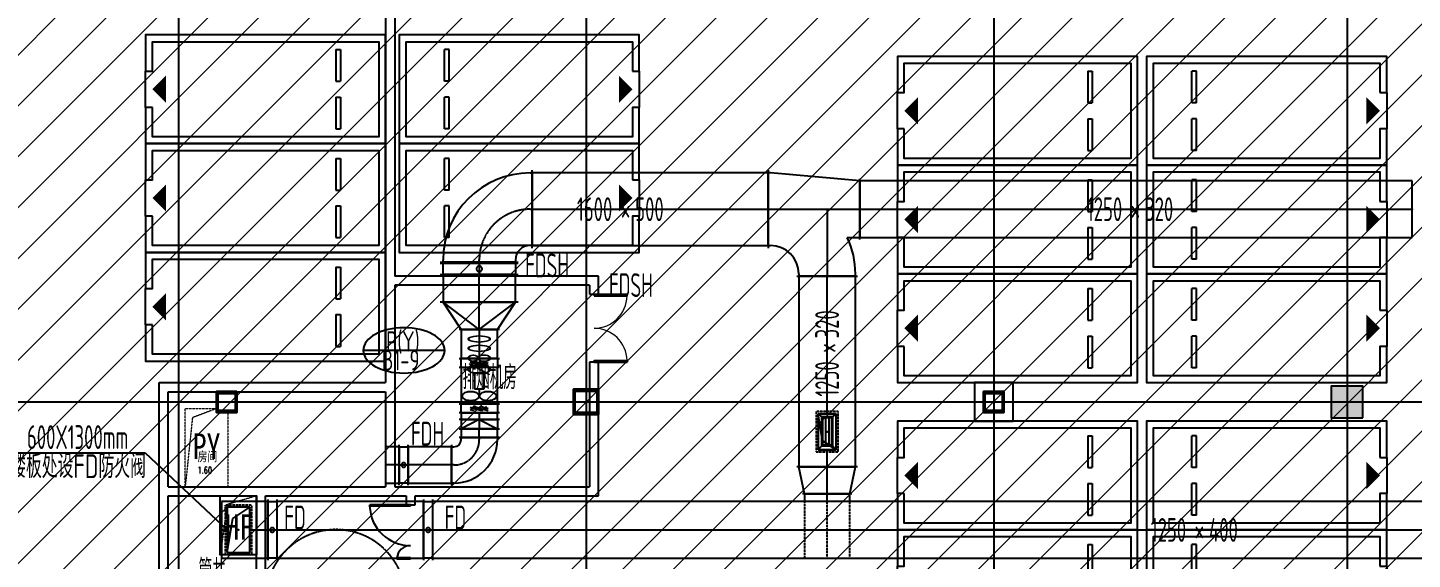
# Model space of a CAD drawing. Extents: x -20827274 to 1300756471, y -549375 to 3431892.
# Drawn here: x -34936 to -4369, y -340735 to -329002 of the extents above; entities that cross this region are included whole.
import ezdxf

# ---------------------------------------------------------------- set-up
doc = ezdxf.new("R2010")
doc.units = 0
doc.header["$LTSCALE"] = 10
for name, pattern in [('CENTER2', [1.125, 0.75, -0.125, 0.125, -0.125]), ('DASH', [0.35, 0.25, -0.1]), ('暖附图底图$0$DASH', [0.35, 0.25, -0.1]), ('暖附图底图$0$DOTE', [2.42, 2, -0.2, 0.02, -0.2])]:
    doc.linetypes.add(name, pattern=pattern)
for name, color, linetype in [('1-zs', 3, 'Continuous'), ('1-暖通标注', 4, 'Continuous'), ('1-标注暖通', 4, 'Continuous'), ('DUCT-加压送风中心线', 5, 'CENTER2'), ('DUCT-加压送风标注', 3, 'Continuous'), ('DUCT-加压送风法兰', 2, 'Continuous'), ('DUCT-加压送风管', 1, 'Continuous'), ('DUCT-加压送风管立管', 1, 'Continuous'), ('DUCT-加压送风管端线', 2, 'Continuous'), ('DUCT-加压送风阀门', 7, 'Continuous'), ('DUCT-排烟中心线', 5, 'CENTER2'), ('DUCT-排烟标注', 3, 'Continuous'), ('DUCT-排烟法兰', 4, 'Continuous'), ('DUCT-排烟管', 2, 'Continuous'), ('DUCT-排烟管立管', 2, 'Continuous'), ('DUCT-排烟管端线', 4, 'Continuous'), ('DUCT-排烟管设备', 7, 'Continuous'), ('DUCT-排烟阀门', 7, 'Continuous'), ('DUCT-排风风口', 7, 'Continuous'), ('H-暖通设备', 181, 'Continuous'), ('Hvac-Hide', 8, 'DASH'), ('PUB_HATCH', 8, 'Continuous'), ('暖附图底图$0$00-停车位', 8, 'Continuous'), ('暖附图底图$0$1-标注暖通', 8, 'Continuous'), ('暖附图底图$0$A-COLUMN', 8, 'Continuous'), ('暖附图底图$0$A-ROOM_NAME', 8, 'Continuous'), ('暖附图底图$0$A-WALL', 8, 'Continuous'), ('暖附图底图$0$DOOR_FIRE', 8, 'Continuous'), ('暖附图底图$0$DOTE', 8, 'Continuous'), ('暖附图底图$0$SPACE', 8, 'Continuous'), ('暖附图底图$0$STAIR', 8, 'Continuous')]:
    doc.layers.add(name, color=color, linetype=linetype)
for name, color, linetype, lineweight in [('F-非人防区', 105, 'Continuous', 15), ('暖附图底图$0$HOLE', 8, 'Continuous', 15), ('暖附图底图$0$钢柱', 8, 'Continuous', 35)]:
    doc.layers.add(name, color=color, linetype=linetype, lineweight=lineweight)
doc.styles.add('8B2_02', font='tssdeng.shx', dxfattribs={"width": 0.6, "bigfont": 'TSSDCHN.shx'})
doc.styles.add('暖附图底图$0$8B2_01', font='simhei.ttf', dxfattribs={"width": 0.8})
doc.styles.add('暖附图底图$0$8B2_02', font='tssdeng.shx', dxfattribs={"width": 0.6, "bigfont": 'TSSDCHN.shx'})
doc.styles.add('暖附图底图$0$_TCH_SPACE', font='SIMPLEX', dxfattribs={"height": 5, "bigfont": 'GBCBIG'})

# ---------------------------------------------------------------- blocks, each defined once
blk = doc.blocks.new('$轴流风机$00000011')
for p, q in [((-500, 500, 0), (-500, -500, 0)), ((500, 500, 0), (-500, 500, 0)), ((500, -500, 0), (500, 500, 0)), ((-339, 135, 0), (-339, -135, 0)), ((88, 135, 0), (-339, 135, 0)), ((88, -135, 0), (88, 135, 0)), ((88, 0, 0), (288, 0, 0)), ((-339, -135, 0), (88, -135, 0)), ((-500, -500, 0), (500, -500, 0))]:
    blk.add_line(p, q)
for centre, radius, start, end in [((462, 274, 0), 291, 153.0603, 168.1126), ((355, 329, 0), 170, 129.1821, 153.0603), ((288, 410, 0), 64.8, 90, 129.1821), ((288, 410, 0), 64.8, 50.8179, 90), ((222, 329, 0), 170, 26.9397, 50.8179), ((115, 274, 0), 291, 11.8874, 26.9397), ((633, 238, 0), 465, 168.1126, 180), ((633, 238, 0), 465, 180, 191.8874), ((462, 202, 0), 291, 191.8874, 206.9397), ((355, 148, 0), 170, 206.9397, 230.8179), ((288, 66, 0), 64.8, 230.8179, 270), ((288, 66, 0), 64.8, 270, 309.1821), ((222, 148, 0), 170, 309.1821, 333.0603), ((115, 202, 0), 291, 333.0603, 348.1126), ((-56, 238, 0), 465, 0, 11.8874), ((-56, 238, 0), 465, 348.1126, 0), ((633, -238, 0), 465, 168.1126, 180), ((633, -238, 0), 465, 180, 191.8874), ((462, -202, 0), 291, 153.0603, 168.1126), ((462, -274, 0), 291, 191.8874, 206.9397), ((355, -148, 0), 170, 129.1821, 153.0603), ((288, -66, 0), 64.8, 90, 129.1821), ((288, -66, 0), 64.8, 50.8179, 90), ((222, -148, 0), 170, 26.9397, 50.8179), ((115, -202, 0), 291, 11.8874, 26.9397), ((115, -274, 0), 291, 333.0603, 348.1126), ((-56, -238, 0), 465, 0, 11.8874), ((-56, -238, 0), 465, 348.1126, 0), ((355, -329, 0), 170, 206.9397, 230.8179), ((288, -410, 0), 64.8, 230.8179, 270), ((288, -410, 0), 64.8, 270, 309.1821), ((222, -329, 0), 170, 309.1821, 333.0603)]:
    blk.add_arc(centre, radius, start, end)
for p in [(-500, 0, 0), (500, 0, 0)]:
    blk.add_point(p)
blk = doc.blocks.new('$风口$00000108')
for p, q in [((-250, 135), (-190, 75)), ((-250, -135), (-250, 135)), ((200, 25), (-190, 25)), ((250, 135), (200, 75)), ((250, 135), (250, -135)), ((-250, -135), (-190, -75)), ((250, -135), (-250, -135)), ((200, -25), (-190, -25)), ((200, -75), (250, -135))]:
    blk.add_line(p, q)
at = {"linetype": 'Continuous'}
blk.add_line((250, 135), (-250, 135), dxfattribs=at)
at = {"lineweight": 40}
for p, q in [((-190, 75), (200, 75)), ((-190, -75), (-190, 75)), ((200, 75), (200, -75)), ((-190, -75), (200, -75))]:
    blk.add_line(p, q, dxfattribs=at)
blk = doc.blocks.new('暖附图底图$0$车位2400x5300')
at = {"layer": '暖附图底图$0$00-停车位', "color": 251}
for p, q in [((-875, -1000), (-175, -1000)), ((-875, -1100), (-875, -1000)), ((-875, -1100), (-175, -1100)), ((-175, -1100), (-175, -1000)), ((175, -1000), (875, -1000)), ((175, -1100), (175, -1000)), ((175, -1100), (875, -1100)), ((875, -1100), (875, -1000)), ((400, -5300), (-400, -5300))]:
    blk.add_line(p, q, dxfattribs=at)
blk.add_lwpolyline([(400, -5150), (400, -5300), (1200, -5300), (1200, 0), (-1200, 0), (-1200, -5300), (-400, -5300), (-400, -5150), (-1050, -5150), (-1050, -150), (1050, -150), (1050, -5150), (400, -5150)], dxfattribs=at)
blk.add_lwpolyline([(0, -5150, 0, 600, 0), (0, -4850, 600, 600, 0)], format="xyseb", dxfattribs=at)
blk = doc.blocks.new('暖附图底图$0$A$C00330F2E')
at = {"layer": '暖附图底图$0$A-COLUMN'}
for p, q in [((58875, -161900), (58025, -161900)), ((58025, -161900), (58025, -162750)), ((58875, -162750), (58875, -161900)), ((58025, -162750), (58875, -162750))]:
    blk.add_line(p, q, dxfattribs=at)
at = {"layer": '暖附图底图$0$钢柱', "color": 4, "lineweight": 35}
for points in [[(41738, -162100), (41288, -162100), (41288, -162550), (41738, -162550)], [(41708, -162520), (41318, -162520), (41318, -162130), (41708, -162130)], [(49725, -162050), (49175, -162050), (49175, -162600), (49725, -162600)], [(49695, -162570), (49205, -162570), (49205, -162080), (49695, -162080)], [(58675, -162100), (58225, -162100), (58225, -162550), (58675, -162550)], [(58645, -162520), (58255, -162520), (58255, -162130), (58645, -162130)]]:
    blk.add_lwpolyline(points, close=True, dxfattribs=at)
blk = doc.blocks.new('暖附图底图$0$$DorLib2D$00000225')
at = {"color": 0}
for p, q in [((0.475, -0.001), (0.475, 0.752)), ((0.475, 0.752), (0.5, 0.752)), ((0.5, -0.001), (0.5, 0.752)), ((-0.5, 0), (-0.5, 0.252)), ((-0.475, 0.252), (-0.5, 0.252)), ((-0.475, 0), (-0.475, 0.252)), ((-0.475, 0), (-0.5, 0)), ((0.475, -0.001), (0.5, -0.001))]:
    blk.add_line(p, q, dxfattribs=at)
for centre, radius, start, end in [((0.505, -0.002), 0.755, 92.2493, 179.7238), ((-0.501, 0.003), 0.251, 359.7899, 84.0974)]:
    blk.add_arc(centre, radius, start, end, dxfattribs=at)
blk = doc.blocks.new('_FZH')
blk.add_lwpolyline([(-0.5, -0.5), (0.5, -0.5), (0.5, 0.5), (-0.5, 0.5)], close=True)
at = {"layer": 'PUB_HATCH'}
blk.add_solid([(-0.5, -0.5), (0.5, -0.5), (-0.5, 0.5), (0.5, 0.5)], dxfattribs=at)
blk = doc.blocks.new('暖附图底图$0$$DorLib2D$00000002')
for p, q in [((-0.5, 0), (-0.5, 0.4875)), ((-0.475, 0.4875), (-0.5, 0.4875)), ((-0.475, 0), (-0.475, 0.4875)), ((0.475, 0), (0.475, 0.4875)), ((0.475, 0.4875), (0.5, 0.4875)), ((0.5, 0), (0.5, 0.4875)), ((-0.5, 0), (-0.475, 0)), ((0.5, 0), (0.475, 0))]:
    blk.add_line(p, q)
at = {"lineweight": 13}
for centre, start, end in [((-0.4875, 0), 0, 88.53072), ((0.4875, 0), 91.46928, 180)]:
    blk.add_arc(centre, 0.4875, start, end, dxfattribs=at)
blk = doc.blocks.new('暖附图底图$0$AFSFCS')
at = {"layer": '暖附图底图$0$A-WALL'}
for p, q in [((-26833.6, -328260.4), (-26833.6, -334485.4)), ((-27033.6, -328360.4), (-27033.6, -334585.4)), ((-27033.6, -334585.4), (-27033.6, -336835.4)), ((-22333.6, -334485.4), (-26833.6, -334485.4)), ((-26833.6, -334685.4), (-26833.6, -336935.4)), ((-22533.6, -334685.4), (-26833.6, -334685.4)), ((-22533.6, -334685.4), (-22533.6, -334885.4)), ((-22333.6, -334885.4), (-22333.6, -334485.4)), ((-22533.6, -334885.4), (-22333.6, -334885.4)), ((-22333.6, -336385.4), (-22533.6, -336385.4)), ((-22533.6, -336385.4), (-22533.6, -339135.4)), ((-22333.6, -339335.4), (-22333.6, -336385.4)), ((-32033.6, -336835.4), (-27033.6, -336835.4)), ((-32033.6, -339235.4), (-32033.6, -336835.4)), ((-31833.6, -337035.4), (-27033.6, -337035.4)), ((-31833.6, -339135.4), (-31833.6, -337035.4)), ((-27033.6, -337035.4), (-27033.6, -339135.4)), ((-26833.6, -336935.4), (-26833.6, -339135.4)), ((-32033.6, -341685.4), (-32033.6, -339235.4)), ((-31833.6, -339135.4), (-29783.6, -339135.4)), ((-29783.6, -339135.4), (-27033.6, -339135.4)), ((-26833.6, -339135.4), (-26483.6, -339135.4)), ((-26483.6, -339135.4), (-22533.6, -339135.4)), ((-31833.6, -339335.4), (-29883.6, -339335.4)), ((-31833.6, -341585.4), (-31833.6, -339335.4)), ((-29883.6, -341585.4), (-29883.6, -339335.4)), ((-29683.6, -339335.4), (-26933.6, -339335.4)), ((-29683.6, -341685.4), (-29683.6, -339335.4)), ((-26933.6, -339335.4), (-26583.6, -339335.4)), ((-26583.6, -339335.4), (-26583.6, -339535.4)), ((-26583.6, -339535.4), (-26383.6, -339535.4)), ((-26383.6, -339335.4), (-22333.6, -339335.4)), ((-26383.6, -339535.4), (-26383.6, -339335.4))]:
    blk.add_line(p, q, dxfattribs=at)
at = {"layer": '暖附图底图$0$DOTE', "color": 16, "linetype": '暖附图底图$0$DOTE', "ltscale": 1.5}
for p, q in [((-31608.6, -155629.3), (-31608.6, -385768.2)), ((-22608.6, -155629.3), (-22608.6, -385768.2)), ((-13608.6, -155629.3), (-13608.6, -385768.2)), ((-113117.3, -337260.4), (10791.4, -337260.4))]:
    blk.add_line(p, q, dxfattribs=at)
at = {"layer": '暖附图底图$0$DOTE', "color": 127, "linetype": '暖附图底图$0$DOTE', "ltscale": 1.5}
blk.add_line((-5808.6, -155629.3), (-5808.6, -385768.2), dxfattribs=at)
at = {"layer": '暖附图底图$0$HOLE', "linetype": '暖附图底图$0$DASH'}
for points in [[(-30520.2, -337485.4), (-30520.2, -339135.4), (-31458.6, -339135.4), (-31458.6, -337410.4), (-30770.6, -337410.4), (-30770.6, -337485.4), (-30520.2, -337485.4)], [(-30770.6, -337410.4), (-31299.1, -337609.5), (-31458.6, -339135.4)], [(-29883.6, -339335.4), (-30533.3, -339527.5), (-30683.6, -340635.4)]]:
    blk.add_lwpolyline(points, dxfattribs=at)
blk.add_lwpolyline([(-30683.6, -339335.4), (-29883.6, -339335.4), (-29883.6, -340635.4), (-30683.6, -340635.4)], close=True, dxfattribs=at)
at = {"layer": '暖附图底图$0$STAIR', "color": 9, "linetype": '暖附图底图$0$DASH'}
blk.add_arc((-28133.6, -341630.4), 1550, 0, 180, dxfattribs=at)
blk.add_blockref('暖附图底图$0$A$C00330F2E', (-72058.6, -174935.4))
at = {"layer": '暖附图底图$0$00-停车位'}
for p, rotation in [((-27033.6, -330360.4), 270), ((-26733.6, -330360.4), 90), ((-10433.6, -330835.4), 270), ((-10233.6, -330835.4), 90), ((-27033.6, -332760.4), 270), ((-26733.6, -332760.4), 90), ((-10433.6, -333235.4), 270), ((-10233.6, -333235.4), 90), ((-27033.6, -335160.4), 270), ((-10433.6, -335635.4), 270), ((-10233.6, -335635.4), 90), ((-10433.6, -338885.4), 270), ((-10233.6, -338885.4), 90), ((-10433.6, -341285.4), 270), ((-10233.6, -341285.4), 90)]:
    blk.add_blockref('暖附图底图$0$车位2400x5300', p, dxfattribs=dict(at, rotation=rotation))
at = {"layer": '暖附图底图$0$A-COLUMN', "xscale": 700, "yscale": 700, "zscale": 700, "rotation": 90}
blk.add_blockref('_FZH', (-5808.6, -337260.4), dxfattribs=at)
at = {"layer": '暖附图底图$0$DOOR_FIRE', "zscale": 200}
for name, p, xscale, yscale, rotation in [('暖附图底图$0$$DorLib2D$00000002', (-22433.6, -335635.4), -1500, -1500, 89.99999998291771), ('暖附图底图$0$$DorLib2D$00000225', (-26483.6, -340135.4), 1200, 1200, 90)]:
    blk.add_blockref(name, p, dxfattribs=dict(at, xscale=xscale, yscale=yscale, rotation=rotation))
at = {"layer": '暖附图底图$0$A-ROOM_NAME', "style": '暖附图底图$0$8B2_02', "width": 0.6}
for s, p in [('排烟机房', (-25333.7, -336982.2)), ('管井', (-31163.5, -341258.2))]:
    blk.add_text(s, height=525, dxfattribs=at).set_placement(p)
at = {"layer": '暖附图底图$0$A-ROOM_NAME', "color": 1, "style": '暖附图底图$0$8B2_01', "width": 0.8}
for s, p in [('PY', (-31292.9, -338518)), ('HF', (-30574, -340302.8))]:
    blk.add_text(s, height=563.29, dxfattribs=at).set_placement(p)
at = {"layer": '暖附图底图$0$SPACE', "style": '暖附图底图$0$_TCH_SPACE'}
blk.add_text('房间', height=241.13, dxfattribs=at).set_placement((-31186.1, -338595))
at = {"layer": '暖附图底图$0$SPACE', "style": '暖附图底图$0$_TCH_SPACE', "width": 0.705882}
blk.add_text('1.60', height=148.75, dxfattribs=at).set_placement((-31183.2, -338844.4))
blk = doc.blocks.new('暖附图底图')
at = {"layer": '暖附图底图$0$1-标注暖通', "linetype": '暖附图底图$0$DASH'}
blk.add_blockref('暖附图底图$0$AFSFCS', (500000, 0), dxfattribs=at)

msp = doc.modelspace()

# ---------------------------------------------------------------- hatches: boundary and pattern name
at = {"layer": 'F-非人防区'}
h = msp.add_hatch(dxfattribs=at)
h.set_pattern_fill('ANSI31', color=8, scale=500)
h.set_pattern_definition([(45, (-67108.6, 126739.6), (-561.266, 561.266), [])])
edge = h.paths.add_edge_path()
edge.add_line((26041.4, -160910.4), (26041.4, -174910.4))
edge.add_line((26041.4, -174910.4), (44466.4, -174910.4))
edge.add_line((44466.4, -174910.4), (44466.4, -230535.4))
edge.add_line((44466.4, -230535.4), (29591.4, -230535.4))
edge.add_line((29591.4, -230535.4), (29591.4, -228585.4))
edge.add_line((29591.4, -228585.4), (32466.4, -228585.4))
edge.add_line((32466.4, -228585.4), (32466.4, -223185.4))
edge.add_line((32466.4, -223185.4), (6116.4, -223185.4))
edge.add_line((6116.4, -223185.4), (6116.4, -236210.4))
edge.add_line((6116.4, -236210.4), (5916.4, -236210.4))
edge.add_line((5916.4, -236210.4), (5921.1, -289912.2))
edge.add_line((5921.1, -289912.2), (35191.4, -289912.2))
edge.add_line((35191.4, -289912.2), (35191.4, -296310.4))
edge.add_line((35191.4, -296310.4), (35041.4, -296310.4))
edge.add_line((35041.4, -296310.4), (35041.4, -296910.4))
edge.add_line((35041.4, -296910.4), (35641.4, -296910.4))
edge.add_line((35641.4, -296910.4), (44736.4, -305099.6))
edge.add_line((44736.4, -305099.6), (22456.5, -329844))
edge.add_line((22456.5, -329844), (22456.5, -340006.4))
edge.add_line((22456.5, -340006.4), (-13248.1, -379660.4))
edge.add_line((-13248.1, -379660.4), (-90108.6, -379660.4))
edge.add_line((-90108.6, -379660.4), (-90108.6, -373660.4))
edge.add_line((-90108.6, -373660.4), (-91358.6, -373660.4))
edge.add_arc((-91358.6, -361660.4), 12000, 180, 270, ccw=False)
edge.add_line((-103358.6, -361660.4), (-103358.6, -333450.4))
edge.add_line((-103358.6, -333450.4), (-95358.6, -333436.6))
edge.add_line((-95358.6, -333436.6), (-95358.6, -160610.4))
edge.add_line((-95358.6, -160610.4), (-86333.4, -160610.4))
edge.add_line((-86333.4, -160610.4), (-86333.6, -149790))
edge.add_line((-86333.6, -149790), (-73433.4, -149790))
edge.add_line((-73433.4, -149790), (-73433.4, -160610.4))
edge.add_line((-73433.4, -160610.4), (26041.4, -160910.4))

# ---------------------------------------------------------------- linework, layer by layer
at = {"layer": '1-暖通标注'}
msp.add_line((-32343, -338387), (-30533.6, -340087.1, 6000), dxfattribs=at)
msp.add_lwpolyline([(-30683.6, -339335.4), (-29883.6, -339335.4), (-29883.6, -340635.4), (-30683.6, -340635.4)], close=True, dxfattribs=at)
at = {"layer": '1-标注暖通'}
msp.add_line((-36580.3, -338387), (-32343, -338387), dxfattribs=at)
at = {"layer": 'DUCT-加压送风中心线'}
for p, q in [((-30655.2, -340087.1), (-30563.6, -340087.1)), ((-30003.6, -340087.1), (-29637.8, -340087.1)), ((-29437.4, -340087.1), (-26196.1, -340087.1)), ((-25995.7, -340087.1), (7651.1, -340087.1))]:
    msp.add_line(p, q, dxfattribs=at)
at = {"layer": 'DUCT-加压送风法兰'}
for p, q in [((-29637.7, -339417.1), (-29637.7, -340757.1)), ((-29437.5, -339417.1), (-29437.5, -340757.1)), ((-26196, -339417.1), (-26196, -340757.1)), ((-25995.8, -339417.1), (-25995.8, -340757.1))]:
    msp.add_line(p, q, dxfattribs=at)
at = {"layer": 'DUCT-加压送风法兰', "color": 18, "true_color": 0x000000}
for p in [(-30283.6, -340087.1, -0.1), (-30283.6, -340087.1, 0.1), (-29637.8, -340087.1, 1000), (-29637.6, -340087.1, 1000), (-29437.6, -340087.1, 1000), (-29437.4, -340087.1, 1000), (-26196.1, -340087.1, 1000), (-26195.9, -340087.1, 1000), (-25995.9, -340087.1, 1000), (-25995.7, -340087.1, 1000)]:
    msp.add_point(p, dxfattribs=at)
at = {"layer": 'DUCT-加压送风管'}
for p, q in [((-29637.8, -339462.1), (-30655.2, -339462.1)), ((-30655.2, -339462.1), (-30655.2, -340712.1)), ((-29637.8, -340712.1), (-29637.8, -339462.1)), ((-29637.6, -339462.1), (-29437.6, -339462.1)), ((-26196.1, -339462.1), (-29437.4, -339462.1)), ((-29437.4, -339462.1), (-29437.4, -340712.1)), ((-26196.1, -340712.1), (-26196.1, -339462.1)), ((-26195.9, -339462.1), (-25995.9, -339462.1)), ((7651.1, -339462.1), (-25995.7, -339462.1)), ((-25995.7, -339462.1), (-25995.7, -340712.1)), ((-30655.2, -340712.1), (-29637.8, -340712.1)), ((-29437.6, -340712.1), (-29637.6, -340712.1)), ((-29437.4, -340712.1), (-26196.1, -340712.1)), ((-25995.9, -340712.1), (-26195.9, -340712.1)), ((-25995.7, -340712.1), (7651.1, -340712.1))]:
    msp.add_line(p, q, dxfattribs=at)
at = {"layer": 'DUCT-加压送风管立管'}
for p, q in [((-30033.6, -339587.1), (-30533.6, -339587.1)), ((-30533.6, -339587.1), (-30533.6, -340587.1)), ((-30033.6, -340587.1), (-30033.6, -339587.1)), ((-30533.6, -340587.1), (-30033.6, -340587.1))]:
    msp.add_line(p, q, dxfattribs=at)
at = {"layer": 'DUCT-加压送风管端线'}
for p, q in [((-30408.6, -339837.1), (-30033.6, -339587.1)), ((-29637.6, -339462.1), (-29637.6, -340712.1)), ((-29437.6, -339462.1), (-29437.6, -340712.1)), ((-26195.9, -339462.1), (-26195.9, -340712.1)), ((-25995.9, -339462.1), (-25995.9, -340712.1)), ((-30533.6, -340587.1), (-30408.6, -339837.1))]:
    msp.add_line(p, q, dxfattribs=at)
at = {"layer": 'DUCT-加压送风阀门'}
for p, q in [((-29625.1, -340087.1), (-29450.1, -340087.1)), ((-29587.2, -340080.8), (-29587.6, -340087.1)), ((-29587.6, -340087.1), (-29587.2, -340093.4)), ((-29586, -340074.7), (-29587.2, -340080.8)), ((-29587.2, -340093.4), (-29586, -340099.5)), ((-29584.1, -340068.7), (-29586, -340074.7)), ((-29586, -340099.5), (-29584.1, -340105.5)), ((-29581.4, -340063), (-29584.1, -340068.7)), ((-29584.1, -340105.5), (-29581.4, -340111.2)), ((-29578, -340057.7), (-29581.4, -340063)), ((-29581.4, -340111.2), (-29578, -340116.5)), ((-29574, -340052.9), (-29578, -340057.7)), ((-29578, -340116.5), (-29574, -340121.3)), ((-29569.4, -340048.6), (-29574, -340052.9)), ((-29574, -340121.3), (-29569.4, -340125.6)), ((-29564.4, -340044.9), (-29569.4, -340048.6)), ((-29569.4, -340125.6), (-29564.4, -340129.3)), ((-29558.9, -340041.9), (-29564.4, -340044.9)), ((-29564.4, -340129.3), (-29558.9, -340132.3)), ((-29553, -340039.6), (-29558.9, -340041.9)), ((-29558.9, -340132.3), (-29553, -340134.7)), ((-29546.9, -340038), (-29553, -340039.6)), ((-29553, -340134.7), (-29546.9, -340136.2)), ((-29540.7, -340037.2), (-29546.9, -340038)), ((-29546.9, -340136.2), (-29540.7, -340137)), ((-29534.4, -340037.2), (-29540.7, -340037.2)), ((-29540.7, -340137), (-29534.4, -340137)), ((-29528.2, -340038), (-29534.4, -340037.2)), ((-29534.4, -340137), (-29528.2, -340136.2)), ((-29522.1, -340039.6), (-29528.2, -340038)), ((-29528.2, -340136.2), (-29522.1, -340134.7)), ((-29516.3, -340041.9), (-29522.1, -340039.6)), ((-29522.1, -340134.7), (-29516.3, -340132.3)), ((-29510.8, -340044.9), (-29516.3, -340041.9)), ((-29516.3, -340132.3), (-29510.8, -340129.3)), ((-29505.7, -340048.6), (-29510.8, -340044.9)), ((-29510.8, -340129.3), (-29505.7, -340125.6)), ((-29501.1, -340052.9), (-29505.7, -340048.6)), ((-29505.7, -340125.6), (-29501.1, -340121.3)), ((-29497.1, -340057.7), (-29501.1, -340052.9)), ((-29501.1, -340121.3), (-29497.1, -340116.5)), ((-29493.8, -340063), (-29497.1, -340057.7)), ((-29497.1, -340116.5), (-29493.8, -340111.2)), ((-29491.1, -340068.7), (-29493.8, -340063)), ((-29493.8, -340111.2), (-29491.1, -340105.5)), ((-29489.1, -340074.7), (-29491.1, -340068.7)), ((-29491.1, -340105.5), (-29489.1, -340099.5)), ((-29488, -340080.8), (-29489.1, -340074.7)), ((-29489.1, -340099.5), (-29488, -340093.4)), ((-29487.6, -340087.1), (-29488, -340080.8)), ((-29488, -340093.4), (-29487.6, -340087.1)), ((-26183.4, -340087.1), (-26008.4, -340087.1)), ((-26145.5, -340080.8), (-26145.9, -340087.1)), ((-26145.9, -340087.1), (-26145.5, -340093.4)), ((-26144.3, -340074.7), (-26145.5, -340080.8)), ((-26145.5, -340093.4), (-26144.3, -340099.5)), ((-26142.4, -340068.7), (-26144.3, -340074.7)), ((-26144.3, -340099.5), (-26142.4, -340105.5)), ((-26139.7, -340063), (-26142.4, -340068.7)), ((-26142.4, -340105.5), (-26139.7, -340111.2)), ((-26136.3, -340057.7), (-26139.7, -340063)), ((-26139.7, -340111.2), (-26136.3, -340116.5)), ((-26132.3, -340052.9), (-26136.3, -340057.7)), ((-26136.3, -340116.5), (-26132.3, -340121.3)), ((-26127.8, -340048.6), (-26132.3, -340052.9)), ((-26132.3, -340121.3), (-26127.8, -340125.6)), ((-26122.7, -340044.9), (-26127.8, -340048.6)), ((-26127.8, -340125.6), (-26122.7, -340129.3)), ((-26117.2, -340041.9), (-26122.7, -340044.9)), ((-26122.7, -340129.3), (-26117.2, -340132.3)), ((-26111.3, -340039.6), (-26117.2, -340041.9)), ((-26117.2, -340132.3), (-26111.3, -340134.7)), ((-26105.2, -340038), (-26111.3, -340039.6)), ((-26111.3, -340134.7), (-26105.2, -340136.2)), ((-26099, -340037.2), (-26105.2, -340038)), ((-26105.2, -340136.2), (-26099, -340137)), ((-26092.7, -340037.2), (-26099, -340037.2)), ((-26099, -340137), (-26092.7, -340137)), ((-26086.5, -340038), (-26092.7, -340037.2)), ((-26092.7, -340137), (-26086.5, -340136.2)), ((-26080.4, -340039.6), (-26086.5, -340038)), ((-26086.5, -340136.2), (-26080.4, -340134.7)), ((-26074.6, -340041.9), (-26080.4, -340039.6)), ((-26080.4, -340134.7), (-26074.6, -340132.3)), ((-26069.1, -340044.9), (-26074.6, -340041.9)), ((-26074.6, -340132.3), (-26069.1, -340129.3)), ((-26064, -340048.6), (-26069.1, -340044.9)), ((-26069.1, -340129.3), (-26064, -340125.6)), ((-26059.4, -340052.9), (-26064, -340048.6)), ((-26064, -340125.6), (-26059.4, -340121.3)), ((-26055.4, -340057.7), (-26059.4, -340052.9)), ((-26059.4, -340121.3), (-26055.4, -340116.5)), ((-26052.1, -340063), (-26055.4, -340057.7)), ((-26055.4, -340116.5), (-26052.1, -340111.2)), ((-26049.4, -340068.7), (-26052.1, -340063)), ((-26052.1, -340111.2), (-26049.4, -340105.5)), ((-26047.5, -340074.7), (-26049.4, -340068.7)), ((-26049.4, -340105.5), (-26047.5, -340099.5)), ((-26046.3, -340080.8), (-26047.5, -340074.7)), ((-26047.5, -340099.5), (-26046.3, -340093.4)), ((-26045.9, -340087.1), (-26046.3, -340080.8)), ((-26046.3, -340093.4), (-26045.9, -340087.1))]:
    msp.add_line(p, q, dxfattribs=at)
at = {"layer": 'DUCT-排烟中心线'}
for p, q in [((-23846.9, -333008.5), (-23796.9, -333008.5)), ((-23796.7, -333008.5), (-18588.3, -333008.5)), ((-18588.1, -333008.5), (-17288.1, -333008.5)), ((-17288.1, -333008.5), (-16563.1, -333008.5)), ((-17288.1, -333008.5), (-17288.1, -334483.5)), ((-16562.9, -333008.5), (-4369.1, -333008.5)), ((-24966.9, -334178.5), (-24966.9, -334128.5)), ((-24966.9, -334199.7), (-24966.9, -334178.7)), ((-24966.9, -335059.4), (-24966.9, -334450.1)), ((-17288.1, -337491.6), (-17288.1, -334483.7)), ((-24966.9, -335659.6), (-24966.9, -335059.6)), ((-24966.9, -335659.8), (-24966.9, -336301.4)), ((-24966.9, -336301.6), (-24966.9, -336301.8)), ((-24966.9, -337502.4), (-24966.9, -337502.2)), ((-24966.9, -337502.6), (-24966.9, -337652.8)), ((-24966.9, -337653), (-24966.9, -337853)), ((-24966.9, -338043.7), (-24966.9, -337853.2)), ((-24966.9, -338043.9), (-24966.9, -338093.9)), ((-17288.1, -338693.6), (-17288.1, -338351.6)), ((-26736.4, -338653.9), (-27033.6, -338653.9)), ((-25577.1, -338653.9), (-26536, -338653.9)), ((-25526.9, -338653.9), (-25576.9, -338653.9)), ((-17288.1, -339293.8), (-17288.1, -338693.8)), ((-17288.1, -339432.1), (-17288.1, -339294))]:
    msp.add_line(p, q, dxfattribs=at)
for centre, radius, start, end in [((-23846.9, -334128.5), 1120, 90, 180), ((-25526.9, -338093.9), 560, 270, 0)]:
    msp.add_arc(centre, radius, start, end, dxfattribs=at)
at = {"layer": 'DUCT-排烟法兰'}
for p, q in [((-23796.8, -333868.5), (-23796.8, -332148.5)), ((-18588.2, -332148.5), (-18588.2, -333868.5)), ((-16563, -333678.5), (-16563, -332338.5)), ((-25826.9, -334178.6), (-24106.9, -334178.6)), ((-25826.9, -334199.8), (-24106.9, -334199.8)), ((-25826.9, -334450), (-24106.9, -334450)), ((-17958.1, -334483.6), (-16618.1, -334483.6)), ((-24106.9, -335059.5), (-25826.9, -335059.5)), ((-24521.9, -335659.7), (-25411.9, -335659.7)), ((-25411.9, -336301.5), (-24521.9, -336301.5)), ((-24521.9, -336501.9), (-25411.9, -336501.9)), ((-25411.9, -337302.1), (-24521.9, -337302.1)), ((-24521.9, -337502.5), (-25411.9, -337502.5)), ((-24521.9, -337652.9), (-25411.9, -337652.9)), ((-25411.9, -337853.1), (-24521.9, -337853.1)), ((-24521.9, -338043.8), (-25411.9, -338043.8)), ((-26736.3, -339098.9), (-26736.3, -338208.9)), ((-26536.1, -339098.9), (-26536.1, -338208.9)), ((-25577, -338208.9), (-25577, -339098.9)), ((-16618.1, -338693.7), (-17958.1, -338693.7)), ((-16743.1, -339293.9), (-17833.1, -339293.9))]:
    msp.add_line(p, q, dxfattribs=at)
at = {"layer": 'DUCT-排烟法兰', "color": 18, "true_color": 0x000000}
for p in [(-23796.9, -333008.5, 500), (-23796.7, -333008.5, 500), (-18588.3, -333008.5, 500), (-18588.1, -333008.5, 500), (-16563.1, -333008.5, 500), (-16562.9, -333008.5, 500), (-4369.1, -333008.5, 500), (-24966.9, -334178.5, 500), (-24966.9, -334178.7, 500), (-24966.9, -334199.7, 500), (-24966.9, -334199.9, 500), (-24966.9, -334449.9, 500), (-24966.9, -334450.1, 500), (-17288.1, -334483.5, 500), (-17288.1, -334483.7, 500), (-24966.9, -335059.4, 500), (-24966.9, -335059.6, 500), (-24966.9, -335659.6, 500), (-24966.9, -335659.8, 500), (-24966.9, -336301.4, 500), (-24966.9, -336301.6, 500), (-24966.9, -336501.8, 500), (-24966.9, -336502, 500), (-24966.9, -337302, 500), (-24966.9, -337302.2, 500), (-24966.9, -337502.4, 500), (-24966.9, -337502.6, 500), (-24966.9, -337652.8, 500), (-24966.9, -337653, 500), (-24966.9, -337853, 500), (-24966.9, -337853.2, 500), (-24966.9, -338043.7, 500), (-24966.9, -338043.9, 500), (-17288.1, -337921.6, -0.1), (-17288.1, -337921.6, 0.1), (-26736.4, -338653.9, 500), (-26736.2, -338653.9, 500), (-26536.2, -338653.9, 500), (-26536, -338653.9, 500), (-25577.1, -338653.9, 500), (-25576.9, -338653.9, 500), (-17288.1, -338693.6, 500), (-17288.1, -338693.8, 500), (-17288.1, -339293.8, 500), (-17288.1, -339294, 500)]:
    msp.add_point(p, dxfattribs=at)
at = {"layer": 'DUCT-排烟管'}
for p, q in [((-23846.9, -332208.5), (-23796.9, -332208.5)), ((-18588.3, -332208.5), (-23796.7, -332208.5)), ((-23796.7, -332208.5), (-23796.7, -333808.5)), ((-18588.3, -333808.5), (-18588.3, -332208.5)), ((-18538.1, -332208.5), (-18588.1, -332208.5)), ((-16563.1, -332383.5), (-18538.1, -332208.5)), ((-4369.1, -332383.5), (-16562.9, -332383.5)), ((-16562.9, -332383.5), (-16562.9, -333633.5)), ((-4369.1, -333633.5), (-4369.1, -332383.5)), ((-16842.3, -333633.5), (-16563.1, -333633.5)), ((-16562.9, -333633.5), (-4369.1, -333633.5)), ((-23796.9, -333808.5), (-23846.9, -333808.5)), ((-23796.7, -333808.5), (-18588.3, -333808.5)), ((-18588.1, -333808.5), (-18538.1, -333808.5)), ((-25766.9, -334178.5), (-25766.9, -334128.5)), ((-24166.9, -334178.7), (-25766.9, -334178.7)), ((-25766.9, -334178.7), (-25766.9, -334199.7)), ((-25766.9, -334199.7), (-24166.9, -334199.7)), ((-25766.9, -334449.9), (-25766.9, -334199.9)), ((-24166.9, -334128.5), (-24166.9, -334178.5)), ((-24166.9, -334199.7), (-24166.9, -334178.7)), ((-24166.9, -334199.9), (-24166.9, -334449.9)), ((-24166.9, -334450.1), (-25766.9, -334450.1)), ((-25766.9, -334450.1), (-25766.9, -335059.4)), ((-24166.9, -335059.4), (-24166.9, -334450.1)), ((-17913.1, -334433.5), (-17913.1, -334483.5)), ((-16663.1, -334483.7), (-17913.1, -334483.7)), ((-17913.1, -334483.7), (-17913.1, -338693.6)), ((-16663.1, -334483.5), (-16663.1, -334433.5)), ((-16663.1, -338693.6), (-16663.1, -334483.7)), ((-25766.9, -335059.4), (-24166.9, -335059.4)), ((-25366.9, -335659.6), (-25766.9, -335059.6)), ((-24966.9, -335659.6), (-25766.9, -335059.6)), ((-24966.9, -335659.6), (-24166.9, -335059.6)), ((-24566.9, -335659.6), (-24166.9, -335059.6)), ((-25366.9, -335659.8), (-25366.9, -336301.4)), ((-24566.9, -335659.8), (-25366.9, -335659.8)), ((-24566.9, -336301.4), (-24566.9, -335659.8)), ((-25366.9, -336301.4), (-24566.9, -336301.4)), ((-25366.9, -336301.6), (-25366.9, -336301.8)), ((-25366.9, -336501.8), (-25366.9, -336301.8)), ((-24566.9, -336301.6), (-24566.9, -336301.8)), ((-24566.9, -336301.8), (-24566.9, -336501.8)), ((-25366.9, -337502.2), (-25366.9, -337302.2)), ((-24566.9, -337302.2), (-24566.9, -337502.2)), ((-25366.9, -337502.4), (-25366.9, -337502.2)), ((-25366.9, -337502.6), (-25366.9, -337652.8)), ((-24566.9, -337502.6), (-25366.9, -337502.6)), ((-25366.9, -337652.8), (-24566.9, -337652.8)), ((-25366.9, -337653), (-25366.9, -337853)), ((-24966.9, -337653), (-25366.9, -337853)), ((-24966.9, -337653), (-24566.9, -337853)), ((-24566.9, -337502.4), (-24566.9, -337502.2)), ((-24566.9, -337652.8), (-24566.9, -337502.6)), ((-24566.9, -337653), (-24566.9, -337853)), ((-24566.9, -337853.2), (-25366.9, -337853.2)), ((-25366.9, -337853.2), (-25366.9, -338043.7)), ((-25366.9, -338043.7), (-24566.9, -338043.7)), ((-25366.9, -338093.9), (-25366.9, -338043.9)), ((-24566.9, -338043.7), (-24566.9, -337853.2)), ((-24566.9, -338043.9), (-24566.9, -338093.9)), ((-26736.4, -338253.9), (-27033.6, -338253.9)), ((-27033.6, -338253.9), (-27033.6, -339053.9)), ((-26736.4, -339053.9), (-26736.4, -338253.9)), ((-26736.2, -338253.9), (-26536.2, -338253.9)), ((-25577.1, -338253.9), (-26536, -338253.9)), ((-26536, -338253.9), (-26536, -339053.9)), ((-25577.1, -339053.9), (-25577.1, -338253.9)), ((-25576.9, -338253.9), (-25526.9, -338253.9)), ((-17913.1, -338693.6), (-16663.1, -338693.6)), ((-17788.1, -339293.8), (-17913.1, -338693.8)), ((-16788.1, -339293.8), (-16663.1, -338693.8)), ((-27033.6, -339053.9), (-26736.4, -339053.9)), ((-26536.2, -339053.9), (-26736.2, -339053.9)), ((-26536, -339053.9), (-25577.1, -339053.9)), ((-25526.9, -339053.9), (-25576.9, -339053.9)), ((-16788.1, -339294), (-17788.1, -339294)), ((-17788.1, -339294), (-17788.1, -339432.1)), ((-16788.1, -339432.1), (-16788.1, -339294))]:
    msp.add_line(p, q, dxfattribs=at)
for centre, radius, start, end in [((-23846.9, -334128.5), 1920, 90, 180), ((-18538.1, -334433.5), 1875, 360, 25.2562), ((-23846.9, -334128.5), 320, 90, 180), ((-18538.1, -334433.5), 625, 0, 90), ((-25526.9, -338093.9), 960, 270, 360), ((-25526.9, -338093.9), 160, 270, 0)]:
    msp.add_arc(centre, radius, start, end, dxfattribs=at)
at = {"layer": 'DUCT-排烟管', "color": 18, "true_color": 0x000000}
for p in [(-23796.9, -333008.5, 500), (-18588.1, -333008.5, 500), (-16563.1, -333008.5, 500), (-24966.9, -334178.5, 500), (-17288.1, -334483.5, 500), (-24966.9, -335059.6, 500), (-24966.9, -335659.6, 500), (-24966.9, -336301.6, 500), (-24966.9, -336301.8, 500), (-24966.9, -337502.2, 500), (-24966.9, -337502.4, 500), (-24966.9, -337653, 500), (-24966.9, -337853, 500), (-24966.9, -338043.9, 500), (-25576.9, -338653.9, 500), (-17288.1, -338693.8, 500), (-17288.1, -339293.8, 500)]:
    msp.add_point(p, dxfattribs=at)
at = {"layer": 'DUCT-排烟管立管'}
for p, q in [((-17088.1, -337521.6), (-17488.1, -337521.6)), ((-17488.1, -337521.6), (-17488.1, -338321.6)), ((-17088.1, -338321.6), (-17088.1, -337521.6)), ((-17488.1, -338321.6), (-17088.1, -338321.6))]:
    msp.add_line(p, q, dxfattribs=at)
at = {"layer": 'DUCT-排烟管端线'}
for p, q in [((-23796.9, -332208.5), (-23796.9, -333808.5)), ((-18588.1, -332208.5), (-18588.1, -333808.5)), ((-16563.1, -333633.5), (-16563.1, -332383.5)), ((-25766.9, -334178.5), (-24166.9, -334178.5)), ((-24166.9, -334199.9), (-25766.9, -334199.9)), ((-24166.9, -334449.9), (-25766.9, -334449.9)), ((-17913.1, -334483.5), (-16663.1, -334483.5)), ((-24166.9, -335059.6), (-25766.9, -335059.6)), ((-25366.9, -335659.6), (-24566.9, -335659.6)), ((-24566.9, -336301.6), (-25366.9, -336301.6)), ((-25366.9, -336301.8), (-24566.9, -336301.8)), ((-24566.9, -336301.8), (-25366.9, -336301.8)), ((-24566.9, -336501.8), (-25366.9, -336501.8)), ((-24566.9, -337302.2), (-25366.9, -337302.2)), ((-24566.9, -337502.2), (-25366.9, -337502.2)), ((-24566.9, -337502.2), (-25366.9, -337502.2)), ((-25366.9, -337502.4), (-24566.9, -337502.4)), ((-24566.9, -337653), (-25366.9, -337653)), ((-17388.1, -338121.6), (-17488.1, -337521.6)), ((-25366.9, -337853), (-24566.9, -337853)), ((-24566.9, -338043.9), (-25366.9, -338043.9)), ((-26736.2, -338253.9), (-26736.2, -339053.9)), ((-26536.2, -338253.9), (-26536.2, -339053.9)), ((-25576.9, -339053.9), (-25576.9, -338253.9)), ((-17088.1, -338321.6), (-17388.1, -338121.6)), ((-16663.1, -338693.8), (-17913.1, -338693.8)), ((-17788.1, -339293.8), (-16788.1, -339293.8))]:
    msp.add_line(p, q, dxfattribs=at)
at = {"layer": 'DUCT-排烟阀门'}
for p, q in [((-25029, -334317.9), (-25029.4, -334324.9)), ((-25029.4, -334324.9), (-25029, -334331.9)), ((-25027.8, -334311), (-25029, -334317.9)), ((-25029, -334331.9), (-25027.8, -334338.8)), ((-25025.9, -334304.3), (-25027.8, -334311)), ((-25027.8, -334338.8), (-25025.9, -334345.6)), ((-25023.2, -334297.8), (-25025.9, -334304.3)), ((-25025.9, -334345.6), (-25023.2, -334352)), ((-25019.8, -334291.7), (-25023.2, -334297.8)), ((-25023.2, -334352), (-25019.8, -334358.2)), ((-25015.8, -334286), (-25019.8, -334291.7)), ((-25019.8, -334358.2), (-25015.8, -334363.9)), ((-25011.1, -334280.7), (-25015.8, -334286)), ((-25015.8, -334363.9), (-25011.1, -334369.1)), ((-25005.9, -334276.1), (-25011.1, -334280.7)), ((-25011.1, -334369.1), (-25005.9, -334373.8)), ((-25000.2, -334272), (-25005.9, -334276.1)), ((-25005.9, -334373.8), (-25000.2, -334377.8)), ((-24994, -334268.6), (-25000.2, -334272)), ((-25000.2, -334377.8), (-24994, -334381.2)), ((-24987.6, -334265.9), (-24994, -334268.6)), ((-24994, -334381.2), (-24987.6, -334383.9)), ((-24980.8, -334264), (-24987.6, -334265.9)), ((-24987.6, -334383.9), (-24980.8, -334385.9)), ((-24973.9, -334262.8), (-24980.8, -334264)), ((-24980.8, -334385.9), (-24973.9, -334387)), ((-24966.9, -334262.4), (-24973.9, -334262.8)), ((-24973.9, -334387), (-24966.9, -334387.4)), ((-24966.9, -334215.6), (-24966.9, -334434.3)), ((-24959.9, -334262.8), (-24966.9, -334262.4)), ((-24966.9, -334387.4), (-24959.9, -334387)), ((-24953, -334264), (-24959.9, -334262.8)), ((-24959.9, -334387), (-24953, -334385.9)), ((-24946.3, -334265.9), (-24953, -334264)), ((-24953, -334385.9), (-24946.3, -334383.9)), ((-24939.8, -334268.6), (-24946.3, -334265.9)), ((-24946.3, -334383.9), (-24939.8, -334381.2)), ((-24933.7, -334272), (-24939.8, -334268.6)), ((-24939.8, -334381.2), (-24933.7, -334377.8)), ((-24927.9, -334276.1), (-24933.7, -334272)), ((-24933.7, -334377.8), (-24927.9, -334373.8)), ((-24922.7, -334280.7), (-24927.9, -334276.1)), ((-24927.9, -334373.8), (-24922.7, -334369.1)), ((-24918, -334286), (-24922.7, -334280.7)), ((-24922.7, -334369.1), (-24918, -334363.9)), ((-24914, -334291.7), (-24918, -334286)), ((-24918, -334363.9), (-24914, -334358.2)), ((-24910.6, -334297.8), (-24914, -334291.7)), ((-24914, -334358.2), (-24910.6, -334352)), ((-24907.9, -334304.3), (-24910.6, -334297.8)), ((-24910.6, -334352), (-24907.9, -334345.6)), ((-24906, -334311), (-24907.9, -334304.3)), ((-24907.9, -334345.6), (-24906, -334338.8)), ((-24904.8, -334317.9), (-24906, -334311)), ((-24906, -334338.8), (-24904.8, -334331.9)), ((-24904.4, -334324.9), (-24904.8, -334317.9)), ((-24904.8, -334331.9), (-24904.4, -334324.9)), ((-25166.9, -336380.4), (-24919.7, -336451.8)), ((-25166.9, -336426.6), (-25079.7, -336451.8)), ((-25163.8, -336440.2), (-25048.3, -336340.2)), ((-25106.1, -336351.8), (-24766.9, -336449.7)), ((-25041.2, -336451.8), (-24925.7, -336351.8)), ((-24946.1, -336351.8), (-24766.9, -336403.5)), ((-24911.7, -336459.9), (-24796.2, -336359.9)), ((-25166.9, -337380.8), (-24919.7, -337452.2)), ((-25166.9, -337427), (-25079.7, -337452.2)), ((-25163.8, -337440.6), (-25048.3, -337340.6)), ((-25106.1, -337352.2), (-24766.9, -337450.1)), ((-25041.2, -337452.2), (-24925.7, -337352.2)), ((-24946.1, -337352.2), (-24766.9, -337403.9)), ((-24911.7, -337460.3), (-24796.2, -337360.3)), ((-26723.7, -338653.9), (-26548.7, -338653.9)), ((-26685.8, -338647.7), (-26686.2, -338653.9)), ((-26686.2, -338653.9), (-26685.8, -338660.2)), ((-26684.6, -338641.5), (-26685.8, -338647.7)), ((-26685.8, -338660.2), (-26684.6, -338666.4)), ((-26682.7, -338635.5), (-26684.6, -338641.5)), ((-26684.6, -338666.4), (-26682.7, -338672.3)), ((-26680, -338629.8), (-26682.7, -338635.5)), ((-26682.7, -338672.3), (-26680, -338678)), ((-26676.6, -338624.5), (-26680, -338629.8)), ((-26680, -338678), (-26676.6, -338683.3)), ((-26672.6, -338619.7), (-26676.6, -338624.5)), ((-26668.1, -338615.4), (-26672.6, -338619.7)), ((-26663, -338611.7), (-26668.1, -338615.4)), ((-26657.5, -338608.7), (-26663, -338611.7)), ((-26651.6, -338606.4), (-26657.5, -338608.7)), ((-26645.6, -338604.8), (-26651.6, -338606.4)), ((-26639.3, -338604), (-26645.6, -338604.8)), ((-26633.1, -338604), (-26639.3, -338604)), ((-26626.8, -338604.8), (-26633.1, -338604)), ((-26620.7, -338606.4), (-26626.8, -338604.8)), ((-26614.9, -338608.7), (-26620.7, -338606.4)), ((-26609.4, -338611.7), (-26614.9, -338608.7)), ((-26604.3, -338615.4), (-26609.4, -338611.7)), ((-26599.7, -338619.7), (-26604.3, -338615.4)), ((-26595.7, -338624.5), (-26599.7, -338619.7)), ((-26592.4, -338629.8), (-26595.7, -338624.5)), ((-26595.7, -338683.3), (-26592.4, -338678)), ((-26589.7, -338635.5), (-26592.4, -338629.8)), ((-26592.4, -338678), (-26589.7, -338672.3)), ((-26587.8, -338641.5), (-26589.7, -338635.5)), ((-26589.7, -338672.3), (-26587.8, -338666.4)), ((-26586.6, -338647.7), (-26587.8, -338641.5)), ((-26587.8, -338666.4), (-26586.6, -338660.2)), ((-26586.2, -338653.9), (-26586.6, -338647.7)), ((-26586.6, -338660.2), (-26586.2, -338653.9)), ((-26676.6, -338683.3), (-26672.6, -338688.1)), ((-26672.6, -338688.1), (-26668.1, -338692.4)), ((-26668.1, -338692.4), (-26663, -338696.1)), ((-26663, -338696.1), (-26657.5, -338699.2)), ((-26657.5, -338699.2), (-26651.6, -338701.5)), ((-26651.6, -338701.5), (-26645.6, -338703)), ((-26645.6, -338703), (-26639.3, -338703.8)), ((-26639.3, -338703.8), (-26633.1, -338703.8)), ((-26633.1, -338703.8), (-26626.8, -338703)), ((-26626.8, -338703), (-26620.7, -338701.5)), ((-26620.7, -338701.5), (-26614.9, -338699.2)), ((-26614.9, -338699.2), (-26609.4, -338696.1)), ((-26609.4, -338696.1), (-26604.3, -338692.4)), ((-26604.3, -338692.4), (-26599.7, -338688.1)), ((-26599.7, -338688.1), (-26595.7, -338683.3))]:
    msp.add_line(p, q, dxfattribs=at)
at = {"layer": 'H-暖通设备', "linetype": 'Continuous'}
msp.add_line((-25727.6, -336123.8), (-27527.6, -336123.8), dxfattribs=at)
at = {"layer": 'H-暖通设备', "linetype": 'Continuous', "extrusion": (0, 0, -1)}
msp.add_ellipse((-26627.6, -336123.8), major_axis=(-900, 0), ratio=0.5555556, dxfattribs=at)
at = {"layer": 'Hvac-Hide'}
for p, q in [((-17043.1, -337476.6), (-17533.1, -337476.6)), ((-17533.1, -337476.6), (-17533.1, -338366.6)), ((-17043.1, -338366.6), (-17043.1, -337476.6)), ((-17533.1, -338366.6), (-17043.1, -338366.6)), ((-30578.6, -339542.1), (-30578.6, -340632.1)), ((-29988.6, -339542.1), (-30578.6, -339542.1)), ((-29988.6, -340632.1), (-29988.6, -339542.1)), ((-17788.1, -339462.1), (-17788.1, -340712.1)), ((-17288.1, -340712.1), (-17288.1, -339462.1)), ((-16788.1, -340712.1), (-16788.1, -339462.1)), ((-30578.6, -340632.1), (-29988.6, -340632.1))]:
    msp.add_line(p, q, dxfattribs=at)

# ---------------------------------------------------------------- block references
at = {"layer": '1-zs'}
msp.add_blockref('暖附图底图', (-500000, 0), dxfattribs=at)
at = {"layer": 'DUCT-排烟管设备', "xscale": 0.8, "yscale": 0.8, "zscale": 800, "rotation": 270}
msp.add_blockref('$轴流风机$00000011', (-24966.9, -336902, 500), dxfattribs=at)
at = {"layer": 'DUCT-排风风口', "xscale": 1.6, "yscale": 1.481481481481482, "rotation": 90}
msp.add_blockref('$风口$00000108', (-17288.1, -337921.6, 2600), dxfattribs=at)

# ---------------------------------------------------------------- texts
at = {"layer": '1-暖通标注', "style": '8B2_02', "width": 0.7}
msp.add_text('风管穿楼板处设FD防火阀', height=525, dxfattribs=at).set_placement((-36370.2, -338943.4))
at = {"layer": '1-标注暖通', "style": '8B2_02', "width": 0.6}
for s, p in [('FDSH', (-23954.7, -334510.2)), ('FDSH', (-22104.3, -334947.1)), ('FDH', (-26475.3, -338225.2)), ('600X1300mm', (-34952.9, -338300.7)), ('FD', (-29272.7, -340075.1)), ('FD', (-25731.5, -340075.1))]:
    msp.add_text(s, height=525, dxfattribs=at).set_placement(p)
at = {"layer": 'DUCT-加压送风标注', "style": '8B2_02', "width": 0.6}
for s, p in [('1250', (-10141.5, -340349.6, 1000)), ('400', (-8857.3, -340349.6, 1000)), ('×', (-9172.3, -340349.6, 1000))]:
    msp.add_text(s, height=525, dxfattribs=at).set_placement(p)
at = {"layer": 'DUCT-排烟标注', "style": '8B2_02', "width": 0.6}
for s, p in [('1600', (-22809.5, -333271, 500)), ('500', (-21525.3, -333271, 500)), ('1250', (-11552.8, -333271, 500)), ('320', (-10268.6, -333271, 500)), ('×', (-21840.3, -333271, 500)), ('×', (-10583.6, -333271, 500))]:
    msp.add_text(s, height=525, dxfattribs=at).set_placement(p)
for s, p in [('320', (-17025.6, -335860.5, 500)), ('%%C800', (-24704.4, -336668.5, 500)), ('×', (-17025.6, -336175.5, 500)), ('1250', (-17025.6, -337144.8, 500))]:
    msp.add_text(s, height=525, rotation=90, dxfattribs=at).set_placement(p)
at = {"layer": 'H-暖通设备', "linetype": 'Continuous', "style": '8B2_02', "width": 0.7}
for s, p in [('P(Y)', (-27024.4, -336151.7)), ('B1-9', (-27117.7, -336566.2))]:
    msp.add_text(s, height=450, dxfattribs=at).set_placement(p)

doc.saveas('drawing.dxf')
